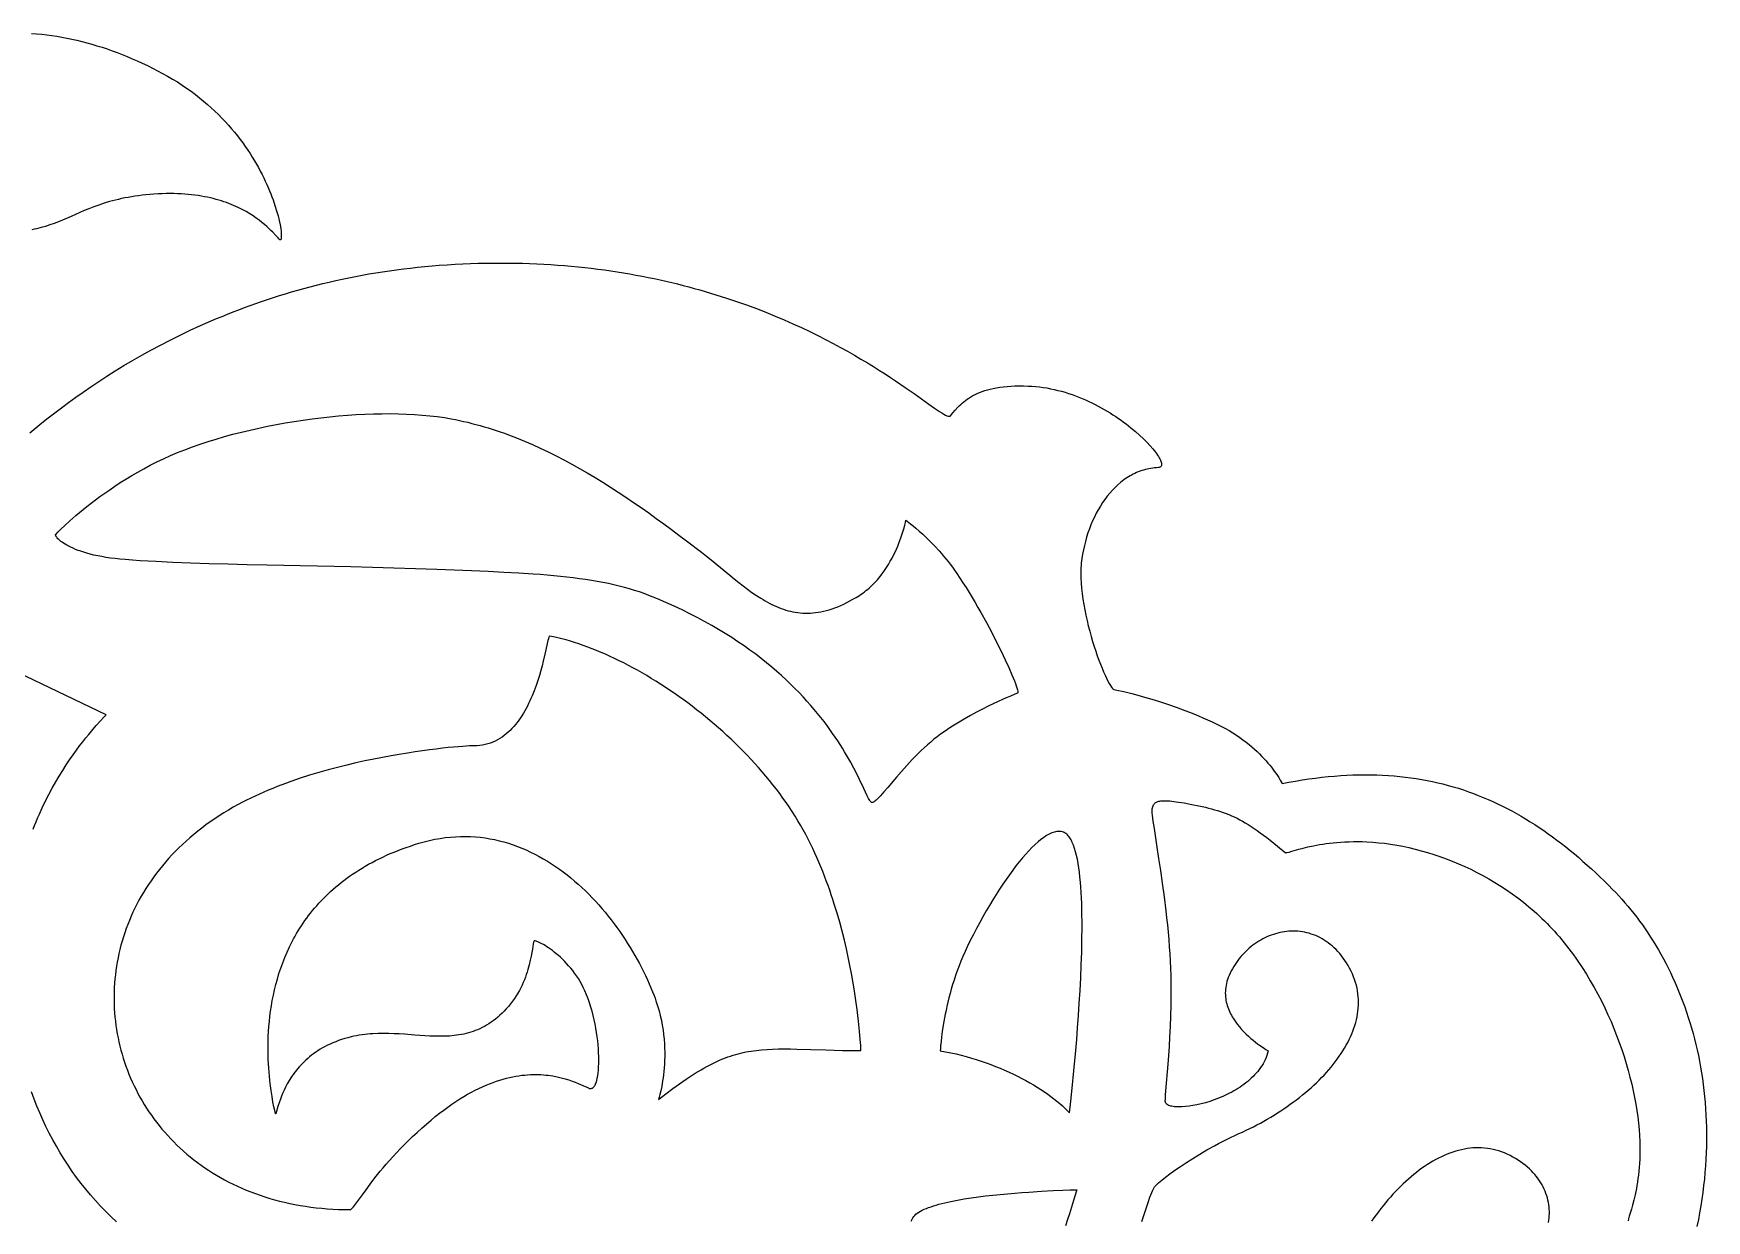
# Model space of a CAD drawing. Extents: x -332 to 348, y -263 to 352.
# Drawn here: x 20.9 to 92.2, y 108.9 to 159.5 of the extents above; entities that cross this region are included whole.
import ezdxf

# ---------------------------------------------------------------- set-up
doc = ezdxf.new("R2010")
doc.units = 0
doc.layers.add('LAYER_1', color=18, linetype='CONTINUOUS')
doc.layers.add('LAYER_2', color=174, linetype='CONTINUOUS')

msp = doc.modelspace()

# ---------------------------------------------------------------- linework, layer by layer
at = {"layer": 'LAYER_1'}
for points in [[(58.047, 138.721), (58.1, 138.682), (58.249, 138.568), (58.354, 138.483), (58.477, 138.381), (58.615, 138.261), (58.767, 138.124), (58.93, 137.97), (59.103, 137.8), (59.282, 137.614), (59.467, 137.412), (59.56, 137.305), (59.655, 137.195), (59.749, 137.08), (59.843, 136.962), (59.937, 136.841), (60.031, 136.715), (60.123, 136.586), (60.215, 136.454), (60.348, 136.255), (60.48, 136.053), (60.611, 135.846), (60.741, 135.636), (60.869, 135.425), (60.996, 135.211), (61.12, 134.997), (61.243, 134.782), (61.48, 134.355), (61.704, 133.935), (61.914, 133.528), (62.107, 133.139), (62.282, 132.773), (62.436, 132.437), (62.567, 132.136), (62.623, 132), (62.673, 131.875), (62.716, 131.761), (62.751, 131.659), (62.78, 131.57), (62.801, 131.495), (62.814, 131.433), (62.819, 131.387), (62.818, 131.369), (62.815, 131.356), (62.81, 131.346), (62.803, 131.341), (62.69, 131.298), (62.471, 131.21), (62.325, 131.149), (62.159, 131.077), (61.973, 130.993), (61.768, 130.898), (61.547, 130.791), (61.311, 130.672), (61.062, 130.541), (60.801, 130.398), (60.53, 130.242), (60.251, 130.074), (59.965, 129.894), (59.82, 129.8), (59.674, 129.702), (59.529, 129.599), (59.385, 129.492), (59.244, 129.38), (59.104, 129.264), (58.968, 129.144), (58.833, 129.022), (58.701, 128.897), (58.572, 128.771), (58.445, 128.643), (58.322, 128.515), (58.084, 128.259), (57.859, 128.007), (57.648, 127.765), (57.273, 127.324), (57.111, 127.136), (56.967, 126.974), (56.901, 126.905), (56.841, 126.844), (56.786, 126.792), (56.736, 126.75), (56.691, 126.718), (56.651, 126.697), (56.633, 126.69), (56.617, 126.687), (56.602, 126.686), (56.589, 126.689), (56.571, 126.698), (56.552, 126.715), (56.531, 126.74), (56.509, 126.772), (56.46, 126.858), (56.402, 126.972), (56.259, 127.276), (56.07, 127.673), (55.955, 127.904), (55.827, 128.153), (55.682, 128.419), (55.521, 128.702), (55.434, 128.849), (55.342, 128.999), (55.245, 129.153), (55.144, 129.31), (55.037, 129.469), (54.926, 129.632), (54.809, 129.797), (54.687, 129.964), (54.559, 130.134), (54.425, 130.306), (54.286, 130.479), (54.14, 130.655), (53.989, 130.832), (53.831, 131.01), (53.667, 131.189), (53.497, 131.369), (53.32, 131.55), (53.136, 131.732), (52.945, 131.914), (52.747, 132.096), (52.542, 132.278), (52.33, 132.46), (52.11, 132.642), (51.883, 132.824), (51.648, 133.004), (51.405, 133.184), (51.154, 133.363), (50.894, 133.541), (50.627, 133.717), (50.351, 133.892), (50.067, 134.065), (49.774, 134.236), (49.472, 134.405), (49.161, 134.572), (48.842, 134.736), (48.512, 134.897), (48.174, 135.056), (47.826, 135.212), (47.469, 135.365), (47.101, 135.514), (46.9, 135.59), (46.695, 135.663), (46.486, 135.731), (46.273, 135.796), (46.055, 135.857), (45.832, 135.914), (45.605, 135.968), (45.373, 136.019), (45.135, 136.067), (44.893, 136.111), (44.646, 136.153), (44.394, 136.192), (44.136, 136.228), (43.872, 136.262), (43.603, 136.294), (43.329, 136.323), (43.048, 136.351), (42.762, 136.376), (42.469, 136.4), (42.17, 136.423), (41.554, 136.463), (40.911, 136.499), (40.242, 136.532), (39.544, 136.562), (38.061, 136.621), (37.149, 136.653), (36.233, 136.681), (35.317, 136.706), (34.403, 136.728), (30.838, 136.802), (29.985, 136.821), (29.152, 136.842), (28.345, 136.865), (27.564, 136.891), (26.814, 136.921), (26.098, 136.955), (25.419, 136.995), (25.094, 137.017), (24.779, 137.041), (24.56, 137.061), (24.351, 137.083), (24.152, 137.109), (23.962, 137.138), (23.782, 137.169), (23.611, 137.202), (23.45, 137.237), (23.297, 137.274), (23.154, 137.313), (23.019, 137.353), (22.892, 137.395), (22.773, 137.437), (22.663, 137.48), (22.56, 137.523), (22.465, 137.566), (22.377, 137.61), (22.297, 137.653), (22.224, 137.696), (22.157, 137.738), (22.097, 137.78), (22.043, 137.82), (21.996, 137.858), (21.955, 137.895), (21.919, 137.931), (21.89, 137.964), (21.865, 137.995), (21.847, 138.023), (21.833, 138.048), (21.824, 138.071), (21.819, 138.09), (21.819, 138.106), (21.824, 138.118), (21.924, 138.221), (22.046, 138.342), (22.216, 138.503), (22.43, 138.698), (22.687, 138.924), (22.832, 139.046), (22.987, 139.174), (23.152, 139.307), (23.327, 139.444), (23.511, 139.585), (23.705, 139.729), (23.909, 139.876), (24.122, 140.024), (24.343, 140.174), (24.574, 140.324), (24.813, 140.474), (25.06, 140.624), (25.316, 140.773), (25.58, 140.919), (25.851, 141.063), (26.131, 141.205), (26.417, 141.342), (26.711, 141.475), (27.013, 141.603), (27.321, 141.725), (27.646, 141.847), (27.979, 141.963), (28.319, 142.076), (28.665, 142.183), (29.018, 142.286), (29.376, 142.385), (29.738, 142.478), (30.105, 142.567), (30.476, 142.651), (30.849, 142.73), (31.226, 142.803), (31.604, 142.872), (31.983, 142.935), (32.363, 142.993), (32.743, 143.046), (33.123, 143.093), (33.502, 143.135), (33.879, 143.171), (34.255, 143.201), (34.627, 143.226), (34.996, 143.244), (35.362, 143.257), (35.723, 143.264), (36.079, 143.265), (36.429, 143.26), (36.773, 143.248), (37.111, 143.23), (37.441, 143.206), (37.764, 143.176), (38.077, 143.138), (38.382, 143.095), (38.531, 143.07), (38.678, 143.044), (38.854, 143.01), (39.029, 142.974), (39.205, 142.936), (39.38, 142.895), (39.554, 142.851), (39.729, 142.806), (39.903, 142.758), (40.076, 142.708), (40.249, 142.656), (40.422, 142.601), (40.595, 142.545), (40.767, 142.487), (40.939, 142.426), (41.11, 142.363), (41.452, 142.232), (41.792, 142.093), (42.132, 141.947), (42.47, 141.794), (42.806, 141.633), (43.142, 141.466), (43.477, 141.293), (43.81, 141.113), (44.142, 140.927), (44.474, 140.736), (44.804, 140.539), (45.133, 140.337), (45.462, 140.13), (45.789, 139.918), (46.116, 139.702), (46.441, 139.482), (46.766, 139.258), (47.091, 139.03), (47.414, 138.799), (47.737, 138.564), (48.059, 138.327), (48.38, 138.087), (48.701, 137.844), (49.341, 137.353), (49.549, 137.19), (49.754, 137.026), (50.153, 136.699), (50.541, 136.378), (50.733, 136.222), (50.923, 136.07), (51.112, 135.922), (51.3, 135.78), (51.488, 135.644), (51.677, 135.514), (51.865, 135.392), (51.96, 135.335), (52.055, 135.279), (52.15, 135.226), (52.246, 135.175), (52.342, 135.126), (52.439, 135.08), (52.536, 135.037), (52.634, 134.996), (52.732, 134.958), (52.831, 134.923), (52.93, 134.892), (53.031, 134.863), (53.132, 134.837), (53.234, 134.815), (53.337, 134.796), (53.441, 134.781), (53.546, 134.769), (53.652, 134.761), (53.759, 134.757), (53.867, 134.757), (53.977, 134.76), (54.087, 134.768), (54.199, 134.78), (54.312, 134.796), (54.427, 134.816), (54.543, 134.841), (54.661, 134.87), (54.78, 134.904), (54.901, 134.942), (55.023, 134.986), (55.147, 135.034), (55.273, 135.087), (55.401, 135.146), (55.53, 135.209), (55.661, 135.278), (55.794, 135.352), (55.93, 135.432), (56.067, 135.517), (56.14, 135.565), (56.211, 135.614), (56.28, 135.665), (56.348, 135.718), (56.414, 135.772), (56.479, 135.827), (56.603, 135.942), (56.721, 136.061), (56.833, 136.184), (56.939, 136.311), (57.039, 136.44), (57.134, 136.571), (57.222, 136.704), (57.306, 136.837), (57.384, 136.971), (57.457, 137.104), (57.525, 137.236), (57.588, 137.366), (57.646, 137.494), (57.7, 137.619), (57.749, 137.741), (57.794, 137.858), (57.835, 137.971), (57.904, 138.179), (57.959, 138.361), (57.999, 138.511), (58.026, 138.624)], [(56.132, 116.105), (56.121, 116.323), (56.103, 116.583), (56.074, 116.932), (56.031, 117.363), (56.004, 117.606), (55.971, 117.867), (55.935, 118.144), (55.892, 118.436), (55.845, 118.742), (55.792, 119.061), (55.732, 119.393), (55.666, 119.735), (55.594, 120.088), (55.514, 120.449), (55.427, 120.819), (55.332, 121.196), (55.229, 121.578), (55.118, 121.965), (54.997, 122.357), (54.934, 122.554), (54.868, 122.751), (54.8, 122.949), (54.73, 123.147), (54.657, 123.345), (54.582, 123.544), (54.504, 123.742), (54.424, 123.94), (54.341, 124.138), (54.255, 124.335), (54.167, 124.532), (54.076, 124.728), (53.982, 124.923), (53.886, 125.118), (53.783, 125.317), (53.675, 125.516), (53.563, 125.714), (53.448, 125.91), (53.328, 126.106), (53.204, 126.3), (53.076, 126.494), (52.944, 126.686), (52.809, 126.877), (52.671, 127.066), (52.529, 127.255), (52.383, 127.441), (52.235, 127.627), (52.083, 127.81), (51.929, 127.992), (51.771, 128.173), (51.611, 128.351), (51.448, 128.528), (51.282, 128.703), (51.114, 128.876), (50.944, 129.048), (50.771, 129.217), (50.596, 129.384), (50.419, 129.549), (50.241, 129.712), (50.06, 129.873), (49.878, 130.031), (49.694, 130.187), (49.508, 130.341), (49.321, 130.492), (49.133, 130.641), (48.943, 130.787), (48.753, 130.93), (48.561, 131.071), (48.369, 131.21), (48.175, 131.345), (47.981, 131.477), (47.787, 131.607), (47.592, 131.734), (47.396, 131.858), (47.201, 131.978), (47.005, 132.096), (46.809, 132.21), (46.613, 132.321), (46.417, 132.429), (46.222, 132.534), (46.027, 132.635), (45.832, 132.732), (45.638, 132.827), (45.445, 132.917), (45.252, 133.004), (45.06, 133.088), (44.869, 133.167), (44.68, 133.243), (44.491, 133.315), (44.304, 133.383), (44.118, 133.447), (43.934, 133.507), (43.751, 133.563), (43.57, 133.615), (43.391, 133.663), (43.214, 133.707), (43.039, 133.746), (42.866, 133.781), (42.859, 133.779), (42.852, 133.77), (42.836, 133.733), (42.818, 133.671), (42.798, 133.587), (42.681, 133.061), (42.598, 132.708), (42.548, 132.515), (42.493, 132.313), (42.432, 132.104), (42.365, 131.889), (42.291, 131.672), (42.21, 131.452), (42.121, 131.233), (42.074, 131.123), (42.025, 131.015), (41.974, 130.907), (41.921, 130.8), (41.865, 130.695), (41.808, 130.591), (41.748, 130.488), (41.686, 130.388), (41.621, 130.29), (41.555, 130.194), (41.485, 130.101), (41.414, 130.01), (41.34, 129.923), (41.263, 129.838), (41.184, 129.757), (41.102, 129.68), (41.017, 129.607), (40.93, 129.538), (40.84, 129.473), (40.747, 129.412), (40.651, 129.357), (40.552, 129.306), (40.451, 129.26), (40.346, 129.22), (40.238, 129.185), (40.128, 129.157), (40.014, 129.134), (39.896, 129.117), (39.776, 129.107), (39.652, 129.104), (39.57, 129.102), (39.46, 129.098), (39.164, 129.079), (38.773, 129.046), (38.545, 129.024), (38.298, 128.997), (38.032, 128.966), (37.748, 128.931), (37.448, 128.89), (37.133, 128.845), (36.805, 128.795), (36.464, 128.739), (36.112, 128.678), (35.749, 128.611), (35.378, 128.538), (35, 128.459), (34.615, 128.373), (34.225, 128.281), (33.831, 128.183), (33.435, 128.077), (33.037, 127.965), (32.639, 127.845), (32.242, 127.718), (32.045, 127.651), (31.848, 127.583), (31.652, 127.512), (31.457, 127.44), (31.263, 127.365), (31.071, 127.289), (30.88, 127.21), (30.691, 127.13), (30.504, 127.047), (30.318, 126.962), (30.135, 126.875), (29.954, 126.786), (29.775, 126.694), (29.599, 126.601), (29.39, 126.484), (29.185, 126.365), (28.984, 126.244), (28.788, 126.12), (28.596, 125.993), (28.409, 125.864), (28.226, 125.732), (28.047, 125.598), (27.873, 125.462), (27.703, 125.324), (27.538, 125.183), (27.376, 125.041), (27.219, 124.896), (27.067, 124.75), (26.918, 124.601), (26.774, 124.45), (26.634, 124.298), (26.498, 124.144), (26.367, 123.988), (26.24, 123.831), (26.117, 123.672), (25.998, 123.511), (25.883, 123.349), (25.773, 123.186), (25.666, 123.021), (25.564, 122.854), (25.466, 122.687), (25.371, 122.518), (25.281, 122.349), (25.196, 122.178), (25.114, 122.006), (25.036, 121.833), (24.962, 121.659), (24.892, 121.484), (24.826, 121.309), (24.765, 121.133), (24.707, 120.956), (24.653, 120.778), (24.603, 120.6), (24.557, 120.422), (24.515, 120.242), (24.477, 120.063), (24.443, 119.883), (24.413, 119.703), (24.386, 119.523), (24.364, 119.342), (24.345, 119.161), (24.33, 118.981), (24.319, 118.8), (24.312, 118.619), (24.308, 118.438), (24.308, 118.258), (24.312, 118.078), (24.32, 117.898), (24.332, 117.718), (24.347, 117.539), (24.366, 117.36), (24.389, 117.182), (24.415, 117.004), (24.445, 116.827), (24.479, 116.65), (24.516, 116.475), (24.557, 116.3), (24.602, 116.126), (24.65, 115.952), (24.702, 115.78), (24.757, 115.609), (24.816, 115.439), (24.878, 115.27), (24.944, 115.102), (25.014, 114.935), (25.087, 114.77), (25.164, 114.606), (25.244, 114.443), (25.327, 114.282), (25.414, 114.123), (25.505, 113.965), (25.598, 113.808), (25.696, 113.654), (25.796, 113.501), (25.9, 113.35), (26.008, 113.2), (26.119, 113.053), (26.233, 112.908), (26.35, 112.764), (26.471, 112.623), (26.595, 112.484), (26.723, 112.347), (26.854, 112.212), (26.988, 112.08), (27.125, 111.95), (27.265, 111.823), (27.409, 111.698), (27.556, 111.575), (27.706, 111.455), (27.859, 111.338), (28.016, 111.223), (28.176, 111.112), (28.339, 111.003), (28.504, 110.897), (28.674, 110.794), (28.846, 110.694), (29.021, 110.597), (29.2, 110.503), (29.381, 110.412), (29.566, 110.324), (29.753, 110.24), (29.944, 110.159), (30.137, 110.082), (30.334, 110.008), (30.534, 109.937), (30.736, 109.87), (30.942, 109.807), (31.15, 109.747), (31.362, 109.691), (31.576, 109.639), (31.793, 109.59), (32.014, 109.546), (32.237, 109.505), (32.463, 109.469), (32.691, 109.437), (32.923, 109.408), (33.158, 109.384), (33.395, 109.365), (33.635, 109.349), (33.878, 109.338), (34.124, 109.331), (34.372, 109.329), (34.381, 109.33), (34.392, 109.334), (34.415, 109.348), (34.443, 109.372), (34.474, 109.405), (34.51, 109.447), (34.55, 109.497), (34.643, 109.623), (34.889, 109.965), (35.044, 110.178), (35.223, 110.417), (35.425, 110.678), (35.653, 110.961), (35.777, 111.109), (35.908, 111.262), (36.046, 111.419), (36.191, 111.581), (36.343, 111.746), (36.503, 111.915), (36.671, 112.086), (36.846, 112.261), (37.03, 112.439), (37.221, 112.619), (37.421, 112.801), (37.629, 112.985), (37.814, 113.143), (37.996, 113.293), (38.175, 113.436), (38.353, 113.571), (38.529, 113.7), (38.702, 113.822), (38.873, 113.937), (39.041, 114.045), (39.208, 114.147), (39.372, 114.243), (39.534, 114.332), (39.694, 114.416), (39.851, 114.494), (40.006, 114.566), (40.159, 114.633), (40.309, 114.695), (40.457, 114.751), (40.603, 114.803), (40.746, 114.849), (40.887, 114.891), (41.026, 114.929), (41.162, 114.962), (41.296, 114.991), (41.427, 115.016), (41.556, 115.036), (41.682, 115.054), (41.806, 115.067), (41.928, 115.078), (42.047, 115.085), (42.163, 115.088), (42.277, 115.089), (42.389, 115.088), (42.498, 115.083), (42.605, 115.076), (42.709, 115.067), (42.81, 115.055), (42.909, 115.042), (43.005, 115.027), (43.19, 114.991), (43.365, 114.95), (43.529, 114.905), (43.682, 114.857), (43.825, 114.807), (43.957, 114.757), (44.078, 114.707), (44.287, 114.615), (44.452, 114.542), (44.518, 114.515), (44.572, 114.496), (44.597, 114.491), (44.621, 114.49), (44.644, 114.492), (44.667, 114.499), (44.688, 114.509), (44.709, 114.522), (44.729, 114.539), (44.749, 114.559), (44.767, 114.583), (44.785, 114.609), (44.802, 114.639), (44.819, 114.672), (44.849, 114.747), (44.875, 114.834), (44.899, 114.931), (44.919, 115.038), (44.935, 115.154), (44.948, 115.28), (44.957, 115.413), (44.963, 115.554), (44.965, 115.702), (44.963, 115.857), (44.957, 116.017), (44.947, 116.181), (44.934, 116.351), (44.916, 116.524), (44.894, 116.7), (44.868, 116.878), (44.838, 117.059), (44.804, 117.24), (44.765, 117.422), (44.722, 117.604), (44.674, 117.786), (44.622, 117.966), (44.565, 118.144), (44.504, 118.319), (44.438, 118.491), (44.367, 118.659), (44.304, 118.795), (44.237, 118.926), (44.166, 119.053), (44.091, 119.176), (44.013, 119.295), (43.933, 119.409), (43.85, 119.519), (43.766, 119.624), (43.679, 119.725), (43.592, 119.822), (43.504, 119.914), (43.416, 120.002), (43.328, 120.085), (43.24, 120.164), (43.153, 120.238), (43.068, 120.307), (42.984, 120.372), (42.902, 120.433), (42.823, 120.488), (42.747, 120.539), (42.674, 120.585), (42.604, 120.627), (42.539, 120.663), (42.478, 120.695), (42.422, 120.722), (42.372, 120.744), (42.327, 120.761), (42.288, 120.774), (42.255, 120.781), (42.23, 120.783), (42.212, 120.781), (42.205, 120.777), (42.201, 120.773), (42.192, 120.755), (42.184, 120.73), (42.168, 120.658), (42.132, 120.439), (42.108, 120.297), (42.079, 120.135), (42.043, 119.957), (41.998, 119.764), (41.971, 119.663), (41.942, 119.56), (41.909, 119.454), (41.874, 119.346), (41.834, 119.236), (41.791, 119.124), (41.745, 119.011), (41.694, 118.898), (41.638, 118.783), (41.579, 118.669), (41.514, 118.554), (41.445, 118.44), (41.37, 118.326), (41.29, 118.213), (41.204, 118.101), (41.113, 117.99), (41.023, 117.888), (40.931, 117.79), (40.84, 117.699), (40.748, 117.612), (40.655, 117.53), (40.562, 117.453), (40.468, 117.381), (40.374, 117.314), (40.279, 117.251), (40.184, 117.192), (40.089, 117.137), (39.992, 117.087), (39.896, 117.04), (39.799, 116.998), (39.701, 116.958), (39.603, 116.923), (39.505, 116.891), (39.406, 116.861), (39.306, 116.836), (39.206, 116.813), (39.106, 116.793), (39.005, 116.775), (38.904, 116.76), (38.802, 116.748), (38.7, 116.738), (38.598, 116.73), (38.391, 116.72), (38.183, 116.717), (37.974, 116.72), (37.762, 116.728), (37.549, 116.739), (37.118, 116.769), (36.681, 116.802), (36.46, 116.816), (36.238, 116.827), (36.014, 116.835), (35.789, 116.838), (35.563, 116.834), (35.335, 116.824), (35.22, 116.816), (35.106, 116.806), (34.99, 116.793), (34.875, 116.778), (34.759, 116.761), (34.643, 116.74), (34.527, 116.717), (34.41, 116.691), (34.27, 116.656), (34.135, 116.618), (34.004, 116.577), (33.876, 116.533), (33.753, 116.487), (33.633, 116.438), (33.518, 116.387), (33.406, 116.334), (33.298, 116.279), (33.194, 116.222), (33.093, 116.162), (32.995, 116.101), (32.902, 116.039), (32.811, 115.975), (32.724, 115.909), (32.64, 115.842), (32.56, 115.774), (32.482, 115.705), (32.408, 115.635), (32.336, 115.564), (32.268, 115.493), (32.202, 115.421), (32.139, 115.348), (32.079, 115.275), (32.022, 115.202), (31.967, 115.129), (31.865, 114.983), (31.773, 114.837), (31.69, 114.694), (31.616, 114.553), (31.55, 114.416), (31.491, 114.284), (31.44, 114.158), (31.395, 114.039), (31.356, 113.926), (31.294, 113.729), (31.221, 113.467), (31.21, 113.434), (31.201, 113.417), (31.197, 113.414), (31.194, 113.416), (31.187, 113.431), (31.156, 113.555), (31.12, 113.716), (31.081, 113.914), (31.04, 114.145), (30.999, 114.407), (30.961, 114.698), (30.943, 114.854), (30.927, 115.016), (30.912, 115.184), (30.899, 115.358), (30.889, 115.537), (30.88, 115.722), (30.874, 115.912), (30.871, 116.106), (30.872, 116.305), (30.875, 116.508), (30.882, 116.715), (30.893, 116.925), (30.908, 117.139), (30.927, 117.355), (30.951, 117.574), (30.979, 117.796), (31.013, 118.019), (31.052, 118.245), (31.096, 118.472), (31.147, 118.7), (31.203, 118.929), (31.266, 119.159), (31.335, 119.389), (31.411, 119.62), (31.494, 119.85), (31.584, 120.079), (31.682, 120.308), (31.788, 120.536), (31.901, 120.763), (31.961, 120.875), (32.023, 120.988), (32.087, 121.099), (32.154, 121.211), (32.222, 121.321), (32.293, 121.431), (32.366, 121.541), (32.441, 121.65), (32.519, 121.758), (32.599, 121.865), (32.681, 121.972), (32.766, 122.078), (32.853, 122.183), (32.943, 122.287), (33.035, 122.39), (33.129, 122.493), (33.227, 122.594), (33.326, 122.694), (33.429, 122.794), (33.534, 122.892), (33.642, 122.989), (33.752, 123.085), (33.866, 123.18), (33.982, 123.273), (34.101, 123.366), (34.222, 123.457), (34.347, 123.546), (34.474, 123.634), (34.605, 123.721), (34.738, 123.807), (34.875, 123.891), (35.014, 123.973), (35.156, 124.054), (35.302, 124.133), (35.451, 124.211), (35.603, 124.287), (35.758, 124.361), (35.916, 124.434), (36.077, 124.505), (36.242, 124.574), (36.41, 124.641), (36.582, 124.706), (36.756, 124.77), (36.935, 124.831), (37.116, 124.891), (37.301, 124.948), (37.528, 125.013), (37.753, 125.069), (37.977, 125.117), (38.199, 125.157), (38.419, 125.189), (38.638, 125.213), (38.855, 125.229), (39.07, 125.238), (39.283, 125.24), (39.494, 125.234), (39.703, 125.221), (39.911, 125.202), (40.117, 125.176), (40.32, 125.143), (40.522, 125.103), (40.721, 125.058), (40.919, 125.006), (41.114, 124.948), (41.308, 124.885), (41.499, 124.816), (41.688, 124.741), (41.875, 124.661), (42.059, 124.575), (42.242, 124.485), (42.422, 124.389), (42.599, 124.289), (42.774, 124.185), (42.947, 124.075), (43.118, 123.962), (43.286, 123.844), (43.451, 123.723), (43.614, 123.597), (43.775, 123.468), (43.933, 123.335), (44.088, 123.199), (44.241, 123.059), (44.391, 122.917), (44.538, 122.771), (44.682, 122.623), (44.824, 122.472), (44.963, 122.318), (45.099, 122.163), (45.233, 122.005), (45.363, 121.845), (45.491, 121.683), (45.615, 121.519), (45.737, 121.354), (45.856, 121.187), (45.971, 121.019), (46.084, 120.85), (46.193, 120.68), (46.3, 120.51), (46.403, 120.338), (46.503, 120.166), (46.6, 119.994), (46.693, 119.821), (46.784, 119.648), (46.871, 119.476), (46.954, 119.303), (47.035, 119.131), (47.112, 118.96), (47.185, 118.789), (47.255, 118.619), (47.322, 118.451), (47.362, 118.343), (47.4, 118.235), (47.47, 118.021), (47.531, 117.809), (47.584, 117.599), (47.63, 117.392), (47.668, 117.187), (47.7, 116.985), (47.725, 116.787), (47.744, 116.593), (47.758, 116.403), (47.767, 116.218), (47.771, 116.037), (47.77, 115.862), (47.766, 115.693), (47.759, 115.529), (47.748, 115.372), (47.735, 115.222), (47.72, 115.079), (47.703, 114.943), (47.684, 114.815), (47.645, 114.584), (47.605, 114.389), (47.569, 114.232), (47.538, 114.116), (47.51, 114.02), (47.823, 114.264), (48.122, 114.49), (48.407, 114.697), (48.681, 114.887), (48.944, 115.061), (49.072, 115.142), (49.197, 115.219), (49.32, 115.293), (49.442, 115.362), (49.561, 115.428), (49.679, 115.491), (49.795, 115.55), (49.91, 115.606), (50.024, 115.658), (50.136, 115.708), (50.248, 115.754), (50.358, 115.798), (50.468, 115.838), (50.578, 115.876), (50.687, 115.911), (50.795, 115.943), (50.904, 115.973), (51.012, 116), (51.121, 116.025), (51.23, 116.048), (51.34, 116.069), (51.45, 116.087), (51.56, 116.104), (51.672, 116.118), (51.898, 116.142), (52.13, 116.16), (52.368, 116.171), (52.613, 116.177), (52.867, 116.179), (53.131, 116.177), (53.406, 116.172), (53.992, 116.155), (54.636, 116.135), (55.346, 116.116), (55.729, 116.11)], [(65.018, 113.459), (65.074, 113.948), (65.133, 114.511), (65.206, 115.242), (65.285, 116.111), (65.325, 116.586), (65.364, 117.083), (65.402, 117.599), (65.437, 118.128), (65.47, 118.667), (65.498, 119.212), (65.521, 119.758), (65.539, 120.303), (65.55, 120.841), (65.555, 121.369), (65.554, 121.627), (65.551, 121.882), (65.546, 122.132), (65.539, 122.377), (65.529, 122.616), (65.517, 122.849), (65.502, 123.075), (65.484, 123.295), (65.464, 123.506), (65.441, 123.71), (65.415, 123.905), (65.385, 124.09), (65.353, 124.266), (65.317, 124.432), (65.278, 124.587), (65.236, 124.731), (65.189, 124.864), (65.165, 124.925), (65.139, 124.984), (65.113, 125.039), (65.086, 125.091), (65.058, 125.14), (65.028, 125.185), (64.998, 125.227), (64.967, 125.266), (64.934, 125.301), (64.901, 125.332), (64.867, 125.359), (64.831, 125.383), (64.795, 125.403), (64.757, 125.419), (64.714, 125.433), (64.669, 125.443), (64.623, 125.449), (64.576, 125.452), (64.527, 125.45), (64.477, 125.445), (64.427, 125.436), (64.375, 125.423), (64.322, 125.407), (64.268, 125.387), (64.213, 125.363), (64.157, 125.336), (64.1, 125.306), (64.042, 125.273), (63.983, 125.236), (63.923, 125.196), (63.863, 125.153), (63.802, 125.106), (63.677, 125.005), (63.549, 124.891), (63.419, 124.766), (63.287, 124.63), (63.152, 124.484), (63.016, 124.327), (62.878, 124.161), (62.739, 123.985), (62.599, 123.801), (62.458, 123.608), (62.317, 123.408), (62.175, 123.2), (62.033, 122.984), (61.891, 122.762), (61.75, 122.534), (61.609, 122.3), (61.469, 122.061), (61.331, 121.817), (61.194, 121.568), (61.058, 121.315), (60.925, 121.059), (60.793, 120.799), (60.665, 120.537), (60.568, 120.331), (60.477, 120.126), (60.392, 119.922), (60.311, 119.718), (60.236, 119.515), (60.165, 119.315), (60.099, 119.116), (60.038, 118.92), (59.981, 118.728), (59.929, 118.538), (59.88, 118.353), (59.835, 118.171), (59.794, 117.995), (59.757, 117.824), (59.723, 117.658), (59.692, 117.498), (59.64, 117.198), (59.599, 116.927), (59.567, 116.689), (59.545, 116.486), (59.529, 116.322), (59.52, 116.201), (59.514, 116.1), (59.74, 116.059), (59.964, 116.013), (60.186, 115.964), (60.405, 115.91), (60.623, 115.852), (60.837, 115.791), (61.049, 115.726), (61.258, 115.658), (61.465, 115.587), (61.667, 115.513), (61.867, 115.436), (62.063, 115.356), (62.256, 115.274), (62.444, 115.19), (62.629, 115.103), (62.81, 115.014), (62.986, 114.924), (63.158, 114.832), (63.326, 114.738), (63.489, 114.643), (63.646, 114.547), (63.799, 114.45), (63.947, 114.352), (64.089, 114.253), (64.226, 114.154), (64.357, 114.054), (64.483, 113.955), (64.602, 113.855), (64.716, 113.755), (64.823, 113.656), (64.924, 113.557)]]:
    msp.add_lwpolyline(points, close=True, dxfattribs=at)
for points in [[(20.862, 125.543), (20.923, 125.702), (20.986, 125.858), (21.05, 126.013), (21.116, 126.165), (21.251, 126.463), (21.39, 126.752), (21.533, 127.032), (21.678, 127.303), (21.825, 127.563), (21.973, 127.814), (22.122, 128.055), (22.27, 128.286), (22.417, 128.506), (22.561, 128.715), (22.703, 128.913), (22.841, 129.1), (22.975, 129.276), (23.104, 129.439), (23.227, 129.592), (23.344, 129.732), (23.553, 129.974), (23.727, 130.166), (23.859, 130.306), (23.972, 130.419), (18.469, 133.054)], [(68.097, 108.819), (68.279, 109.377), (68.365, 109.627), (68.448, 109.855), (68.528, 110.06), (68.567, 110.153), (68.606, 110.239), (68.621, 110.265), (68.644, 110.295), (68.675, 110.332), (68.715, 110.373), (68.818, 110.469), (68.95, 110.583), (69.111, 110.712), (69.298, 110.854), (69.51, 111.007), (69.744, 111.169), (70, 111.339), (70.275, 111.514), (70.568, 111.693), (70.877, 111.872), (71.201, 112.052), (71.367, 112.14), (71.537, 112.228), (71.709, 112.315), (71.884, 112.4), (72.061, 112.484), (72.24, 112.566), (72.394, 112.636), (72.548, 112.709), (72.701, 112.784), (72.853, 112.86), (73.003, 112.939), (73.153, 113.019), (73.301, 113.101), (73.448, 113.185), (73.593, 113.271), (73.736, 113.358), (73.878, 113.448), (74.019, 113.538), (74.157, 113.631), (74.294, 113.724), (74.428, 113.82), (74.561, 113.917), (74.692, 114.015), (74.82, 114.115), (74.946, 114.216), (75.07, 114.318), (75.191, 114.421), (75.31, 114.526), (75.427, 114.632), (75.54, 114.739), (75.651, 114.847), (75.76, 114.957), (75.865, 115.067), (75.967, 115.178), (76.066, 115.291), (76.163, 115.404), (76.255, 115.518), (76.345, 115.632), (76.431, 115.748), (76.514, 115.864), (76.594, 115.981), (76.67, 116.099), (76.742, 116.217), (76.81, 116.336), (76.875, 116.455), (76.935, 116.575), (76.992, 116.696), (77.044, 116.816), (77.093, 116.938), (77.137, 117.059), (77.177, 117.181), (77.213, 117.303), (77.244, 117.425), (77.27, 117.547), (77.292, 117.67), (77.31, 117.793), (77.322, 117.915), (77.33, 118.038), (77.333, 118.161), (77.331, 118.283), (77.323, 118.406), (77.311, 118.528), (77.293, 118.65), (77.27, 118.772), (77.242, 118.894), (77.208, 119.015), (77.168, 119.136), (77.123, 119.257), (77.073, 119.377), (77.016, 119.496), (76.953, 119.617), (76.889, 119.733), (76.821, 119.845), (76.752, 119.951), (76.68, 120.053), (76.607, 120.151), (76.532, 120.243), (76.454, 120.331), (76.376, 120.415), (76.295, 120.494), (76.213, 120.568), (76.129, 120.638), (76.044, 120.704), (75.958, 120.766), (75.87, 120.823), (75.781, 120.876), (75.691, 120.925), (75.6, 120.969), (75.509, 121.01), (75.416, 121.047), (75.323, 121.079), (75.229, 121.108), (75.134, 121.132), (75.039, 121.153), (74.944, 121.17), (74.848, 121.183), (74.753, 121.193), (74.656, 121.198), (74.56, 121.2), (74.464, 121.199), (74.368, 121.194), (74.273, 121.185), (74.177, 121.173), (74.082, 121.158), (73.987, 121.139), (73.893, 121.116), (73.8, 121.091), (73.707, 121.062), (73.615, 121.03), (73.524, 120.995), (73.434, 120.956), (73.345, 120.915), (73.257, 120.87), (73.17, 120.823), (73.084, 120.772), (73, 120.719), (72.918, 120.663), (72.837, 120.604), (72.757, 120.542), (72.679, 120.477), (72.603, 120.41), (72.529, 120.34), (72.457, 120.268), (72.387, 120.193), (72.32, 120.115), (72.254, 120.035), (72.191, 119.953), (72.13, 119.868), (72.071, 119.781), (72.015, 119.691), (71.962, 119.6), (71.912, 119.506), (71.864, 119.41), (71.819, 119.311), (71.784, 119.225), (71.753, 119.14), (71.727, 119.055), (71.705, 118.971), (71.688, 118.888), (71.674, 118.805), (71.665, 118.724), (71.66, 118.643), (71.658, 118.563), (71.66, 118.484), (71.665, 118.406), (71.674, 118.329), (71.686, 118.253), (71.701, 118.178), (71.719, 118.104), (71.74, 118.031), (71.764, 117.958), (71.79, 117.887), (71.819, 117.817), (71.85, 117.748), (71.883, 117.68), (71.918, 117.614), (71.955, 117.548), (71.994, 117.484), (72.076, 117.359), (72.164, 117.238), (72.257, 117.123), (72.353, 117.013), (72.451, 116.908), (72.551, 116.809), (72.65, 116.716), (72.749, 116.628), (72.846, 116.547), (72.941, 116.471), (73.031, 116.402), (73.116, 116.34), (73.267, 116.235), (73.385, 116.157), (73.489, 116.091), (73.462, 115.995), (73.431, 115.901), (73.395, 115.809), (73.356, 115.719), (73.312, 115.631), (73.265, 115.545), (73.214, 115.461), (73.159, 115.38), (73.101, 115.3), (73.04, 115.222), (72.976, 115.146), (72.908, 115.072), (72.838, 115), (72.766, 114.93), (72.691, 114.862), (72.613, 114.796), (72.534, 114.732), (72.452, 114.669), (72.369, 114.609), (72.284, 114.551), (72.197, 114.495), (72.109, 114.441), (72.019, 114.389), (71.929, 114.338), (71.837, 114.29), (71.745, 114.243), (71.558, 114.156), (71.37, 114.077), (71.181, 114.006), (70.994, 113.942), (70.809, 113.886), (70.627, 113.838), (70.449, 113.797), (70.277, 113.764), (70.112, 113.738), (69.955, 113.72), (69.808, 113.71), (69.671, 113.707), (69.546, 113.712), (69.488, 113.717), (69.434, 113.724), (69.383, 113.732), (69.335, 113.743), (69.292, 113.756), (69.253, 113.77), (69.217, 113.786), (69.186, 113.805), (69.16, 113.825), (69.138, 113.846), (69.12, 113.87), (69.108, 113.895), (69.104, 113.916), (69.101, 113.95), (69.103, 114.053), (69.112, 114.201), (69.126, 114.393), (69.221, 115.53), (69.249, 115.894), (69.276, 116.284), (69.3, 116.697), (69.322, 117.131), (69.339, 117.582), (69.351, 118.048), (69.357, 118.527), (69.357, 118.77), (69.355, 119.015), (69.349, 119.313), (69.339, 119.616), (69.324, 119.921), (69.306, 120.229), (69.284, 120.538), (69.26, 120.847), (69.232, 121.156), (69.202, 121.464), (69.169, 121.77), (69.135, 122.073), (69.062, 122.668), (68.985, 123.243), (68.907, 123.79), (68.831, 124.304), (68.758, 124.777), (68.635, 125.578), (68.589, 125.892), (68.557, 126.141), (68.547, 126.238), (68.542, 126.316), (68.541, 126.375), (68.546, 126.413), (68.567, 126.499), (68.58, 126.542), (68.597, 126.583), (68.621, 126.621), (68.636, 126.64), (68.654, 126.657), (68.674, 126.673), (68.697, 126.689), (68.723, 126.703), (68.752, 126.716), (68.785, 126.727), (68.822, 126.737), (68.864, 126.746), (68.91, 126.752), (68.96, 126.757), (69.015, 126.761), (69.076, 126.762), (69.142, 126.761), (69.292, 126.752), (69.467, 126.734), (69.669, 126.706), (69.9, 126.667), (70.225, 126.606), (70.527, 126.545), (70.809, 126.482), (70.944, 126.449), (71.074, 126.415), (71.202, 126.38), (71.327, 126.343), (71.449, 126.304), (71.57, 126.262), (71.688, 126.218), (71.806, 126.172), (71.923, 126.122), (72.04, 126.069), (72.156, 126.012), (72.274, 125.951), (72.392, 125.887), (72.511, 125.818), (72.633, 125.744), (72.757, 125.665), (72.883, 125.581), (73.012, 125.492), (73.145, 125.397), (73.282, 125.296), (73.423, 125.189), (73.569, 125.076), (73.877, 124.828), (74.208, 124.552), (74.22, 124.547), (74.238, 124.546), (74.264, 124.548), (74.295, 124.554), (74.379, 124.575), (74.488, 124.606), (74.784, 124.69), (74.969, 124.739), (75.179, 124.789), (75.413, 124.84), (75.671, 124.888), (75.808, 124.91), (75.952, 124.931), (76.101, 124.951), (76.256, 124.968), (76.416, 124.984), (76.582, 124.997), (76.754, 125.007), (76.931, 125.014), (77.114, 125.019), (77.302, 125.019), (77.495, 125.016), (77.694, 125.009), (77.942, 124.995), (78.193, 124.973), (78.447, 124.945), (78.703, 124.91), (78.961, 124.868), (79.221, 124.819), (79.483, 124.764), (79.745, 124.702), (80.009, 124.632), (80.273, 124.557), (80.538, 124.474), (80.803, 124.385), (81.067, 124.289), (81.331, 124.186), (81.595, 124.077), (81.857, 123.961), (82.118, 123.838), (82.377, 123.708), (82.635, 123.572), (82.89, 123.429), (83.142, 123.279), (83.392, 123.123), (83.639, 122.96), (83.883, 122.791), (84.123, 122.615), (84.359, 122.432), (84.591, 122.243), (84.819, 122.047), (84.931, 121.947), (85.041, 121.845), (85.151, 121.741), (85.259, 121.635), (85.366, 121.528), (85.472, 121.42), (85.576, 121.31), (85.678, 121.198), (85.786, 121.077), (85.892, 120.954), (85.997, 120.83), (86.1, 120.704), (86.201, 120.577), (86.301, 120.448), (86.399, 120.318), (86.496, 120.186), (86.591, 120.053), (86.684, 119.919), (86.866, 119.646), (87.042, 119.37), (87.211, 119.089), (87.374, 118.805), (87.531, 118.517), (87.681, 118.227), (87.824, 117.934), (87.961, 117.639), (88.092, 117.343), (88.216, 117.046), (88.333, 116.748), (88.444, 116.45), (88.549, 116.152), (88.647, 115.855), (88.738, 115.558), (88.823, 115.264), (88.901, 114.971), (88.973, 114.68), (89.038, 114.392), (89.096, 114.107), (89.148, 113.826), (89.193, 113.549), (89.232, 113.277), (89.264, 113.009), (89.289, 112.746), (89.308, 112.49), (89.319, 112.239), (89.324, 112.04), (89.325, 111.847), (89.322, 111.659), (89.316, 111.477), (89.306, 111.3), (89.294, 111.129), (89.279, 110.963), (89.261, 110.803), (89.241, 110.649), (89.22, 110.5), (89.197, 110.358), (89.172, 110.221), (89.12, 109.965), (89.066, 109.732), (89.012, 109.524), (88.961, 109.34), (88.872, 109.047), (88.839, 108.939), (88.817, 108.856)], [(24.413, 108.805), (24.18, 109.024), (23.953, 109.248), (23.731, 109.478), (23.516, 109.712), (23.306, 109.951), (23.103, 110.195), (22.906, 110.444), (22.715, 110.697), (22.53, 110.954), (22.351, 111.216), (22.179, 111.482), (22.012, 111.752), (21.852, 112.026), (21.698, 112.304), (21.55, 112.585), (21.408, 112.87), (21.272, 113.159), (21.143, 113.45), (21.02, 113.745), (20.903, 114.044), (20.792, 114.345)], [(85.434, 108.776), (85.448, 108.871), (85.457, 108.967), (85.463, 109.062), (85.466, 109.158), (85.465, 109.255), (85.46, 109.351), (85.452, 109.447), (85.44, 109.543), (85.424, 109.638), (85.404, 109.733), (85.381, 109.828), (85.353, 109.922), (85.322, 110.016), (85.286, 110.109), (85.246, 110.201), (85.203, 110.292), (85.155, 110.383), (85.103, 110.472), (85.047, 110.56), (84.986, 110.647), (84.921, 110.733), (84.852, 110.818), (84.778, 110.901), (84.7, 110.982), (84.618, 111.062), (84.531, 111.14), (84.439, 111.216), (84.342, 111.291), (84.241, 111.363), (84.135, 111.434), (84.025, 111.502), (83.909, 111.569), (83.789, 111.633), (83.67, 111.69), (83.551, 111.742), (83.43, 111.789), (83.31, 111.83), (83.189, 111.865), (83.068, 111.895), (82.946, 111.919), (82.824, 111.938), (82.702, 111.952), (82.579, 111.96), (82.457, 111.964), (82.334, 111.963), (82.211, 111.956), (82.088, 111.945), (81.966, 111.929), (81.843, 111.908), (81.72, 111.883), (81.598, 111.853), (81.475, 111.819), (81.353, 111.781), (81.231, 111.738), (81.109, 111.69), (80.988, 111.639), (80.867, 111.584), (80.747, 111.525), (80.626, 111.461), (80.507, 111.394), (80.388, 111.323), (80.269, 111.249), (80.151, 111.171), (80.034, 111.089), (79.918, 111.004), (79.802, 110.916), (79.687, 110.824), (79.573, 110.729), (79.46, 110.631), (79.347, 110.53), (79.236, 110.426), (79.125, 110.319), (79.016, 110.209), (78.908, 110.097), (78.8, 109.982), (78.694, 109.864), (78.589, 109.744), (78.486, 109.621), (78.383, 109.496), (78.282, 109.369), (78.183, 109.239), (78.084, 109.107), (77.988, 108.974), (77.892, 108.838)], [(58.271, 108.835), (58.312, 108.918), (58.349, 108.984), (58.382, 109.033), (58.424, 109.081), (58.473, 109.127), (58.53, 109.172), (58.595, 109.216), (58.666, 109.259), (58.744, 109.3), (58.828, 109.34), (58.919, 109.379), (59.015, 109.416), (59.118, 109.453), (59.225, 109.488), (59.338, 109.522), (59.455, 109.555), (59.577, 109.587), (59.703, 109.618), (59.967, 109.676), (60.244, 109.73), (60.533, 109.781), (60.831, 109.827), (61.136, 109.87), (61.446, 109.909), (61.759, 109.945), (62.071, 109.977), (62.383, 110.007), (62.689, 110.033), (62.99, 110.057), (63.282, 110.078), (63.833, 110.113), (64.323, 110.138), (64.734, 110.156), (65.051, 110.168), (65.325, 110.176), (65.245, 109.897), (65.148, 109.574), (65.013, 109.15), (64.933, 108.905), (64.843, 108.641)]]:
    msp.add_lwpolyline(points, dxfattribs=at)
at = {"layer": 'LAYER_2'}
for points in [[(20.798, 159.476), (21.011, 159.46), (21.225, 159.44), (21.438, 159.415), (21.652, 159.387), (21.866, 159.355), (22.08, 159.318), (22.294, 159.278), (22.508, 159.233), (22.722, 159.185), (22.937, 159.133), (23.151, 159.076), (23.366, 159.016), (23.581, 158.952), (23.795, 158.884), (24.01, 158.813), (24.225, 158.737), (24.44, 158.658), (24.654, 158.574), (24.869, 158.488), (25.084, 158.397), (25.299, 158.302), (25.513, 158.204), (25.728, 158.103), (25.943, 157.997), (26.157, 157.888), (26.371, 157.775), (26.589, 157.656), (26.801, 157.533), (27.007, 157.406), (27.208, 157.277), (27.402, 157.146), (27.591, 157.011), (27.774, 156.875), (27.952, 156.736), (28.124, 156.595), (28.291, 156.452), (28.453, 156.307), (28.609, 156.161), (28.761, 156.014), (28.907, 155.865), (29.048, 155.716), (29.184, 155.565), (29.315, 155.414), (29.442, 155.262), (29.564, 155.11), (29.681, 154.958), (29.794, 154.805), (29.902, 154.653), (30.006, 154.502), (30.105, 154.35), (30.2, 154.2), (30.291, 154.05), (30.378, 153.901), (30.461, 153.754), (30.54, 153.608), (30.615, 153.463), (30.686, 153.32), (30.753, 153.179), (30.817, 153.04), (30.877, 152.903), (30.933, 152.769), (30.986, 152.637), (31.036, 152.508), (31.082, 152.382), (31.166, 152.139), (31.236, 151.91), (31.295, 151.696), (31.343, 151.498), (31.381, 151.318), (31.408, 151.157), (31.426, 151.016), (31.435, 150.898), (31.436, 150.802), (31.434, 150.764), (31.429, 150.731), (31.423, 150.706), (31.416, 150.686), (31.406, 150.674), (31.396, 150.669), (31.383, 150.671), (31.37, 150.68), (31.335, 150.713), (31.295, 150.756), (31.195, 150.864), (31.067, 151), (30.992, 151.076), (30.909, 151.156), (30.818, 151.241), (30.719, 151.329), (30.611, 151.419), (30.495, 151.511), (30.369, 151.605), (30.233, 151.698), (30.088, 151.791), (29.932, 151.883), (29.766, 151.973), (29.59, 152.06), (29.402, 152.144), (29.304, 152.185), (29.203, 152.224), (29.099, 152.263), (28.993, 152.3), (28.883, 152.335), (28.77, 152.37), (28.655, 152.402), (28.536, 152.433), (28.414, 152.463), (28.289, 152.49), (28.16, 152.516), (28.029, 152.539), (27.894, 152.561), (27.756, 152.58), (27.615, 152.597), (27.47, 152.612), (27.321, 152.624), (27.17, 152.634), (27.015, 152.641), (26.856, 152.645), (26.694, 152.647), (26.528, 152.645), (26.358, 152.641), (26.185, 152.634), (26.008, 152.623), (25.828, 152.609), (25.663, 152.594), (25.503, 152.577), (25.347, 152.557), (25.195, 152.536), (25.048, 152.512), (24.905, 152.487), (24.765, 152.46), (24.63, 152.432), (24.497, 152.402), (24.369, 152.371), (24.121, 152.305), (23.886, 152.234), (23.661, 152.16), (23.447, 152.082), (23.24, 152.003), (23.041, 151.922), (22.849, 151.84), (22.477, 151.677), (22.116, 151.521), (21.937, 151.447), (21.757, 151.377), (21.575, 151.311), (21.39, 151.25), (21.201, 151.196), (21.104, 151.171), (21.006, 151.148), (20.906, 151.127), (20.804, 151.108)], [(20.725, 142.449), (20.974, 142.657), (21.233, 142.869), (21.502, 143.083), (21.78, 143.301), (22.068, 143.52), (22.367, 143.741), (22.674, 143.964), (22.992, 144.188), (23.319, 144.413), (23.656, 144.638), (24.003, 144.863), (24.359, 145.088), (24.725, 145.311), (25.101, 145.534), (25.486, 145.754), (25.881, 145.973), (26.285, 146.19), (26.699, 146.403), (27.122, 146.613), (27.555, 146.82), (27.998, 147.023), (28.449, 147.221), (28.679, 147.318), (28.91, 147.414), (29.144, 147.509), (29.381, 147.603), (29.62, 147.695), (29.861, 147.786), (30.104, 147.875), (30.35, 147.962), (30.598, 148.048), (30.849, 148.133), (31.101, 148.215), (31.356, 148.296), (31.614, 148.376), (31.874, 148.453), (32.136, 148.528), (32.4, 148.602), (32.667, 148.673), (32.936, 148.743), (33.207, 148.81), (33.48, 148.876), (33.756, 148.939), (34.034, 149), (34.315, 149.058), (34.598, 149.114), (34.883, 149.168), (35.17, 149.22), (35.46, 149.269), (35.752, 149.315), (36.046, 149.359), (36.342, 149.401), (36.641, 149.439), (36.942, 149.475), (37.245, 149.508), (37.551, 149.538), (37.858, 149.566), (38.168, 149.59), (38.503, 149.614), (38.836, 149.634), (39.165, 149.65), (39.492, 149.664), (39.817, 149.675), (40.139, 149.682), (40.458, 149.687), (40.774, 149.688), (41.088, 149.687), (41.399, 149.682), (41.707, 149.675), (42.013, 149.666), (42.316, 149.653), (42.616, 149.638), (42.914, 149.62), (43.209, 149.6), (43.501, 149.577), (43.791, 149.552), (44.078, 149.524), (44.363, 149.494), (44.644, 149.461), (44.924, 149.427), (45.2, 149.39), (45.474, 149.351), (45.745, 149.31), (46.014, 149.267), (46.28, 149.222), (46.543, 149.174), (46.804, 149.125), (47.062, 149.075), (47.318, 149.022), (47.571, 148.967), (47.821, 148.911), (48.069, 148.853), (48.314, 148.794), (48.556, 148.733), (48.796, 148.671), (49.033, 148.607), (49.268, 148.541), (49.5, 148.475), (49.956, 148.337), (50.402, 148.195), (50.837, 148.049), (51.262, 147.898), (51.677, 147.744), (52.081, 147.587), (52.475, 147.427), (52.859, 147.264), (53.233, 147.099), (53.596, 146.933), (53.949, 146.766), (54.292, 146.597), (54.624, 146.428), (54.946, 146.26), (55.258, 146.091), (55.56, 145.924), (55.852, 145.757), (56.134, 145.592), (56.405, 145.43), (56.667, 145.269), (56.918, 145.111), (57.159, 144.957), (57.39, 144.806), (57.611, 144.659), (58.023, 144.379), (58.395, 144.119), (59.02, 143.675), (59.273, 143.497), (59.486, 143.352), (59.578, 143.293), (59.66, 143.244), (59.732, 143.205), (59.795, 143.176), (59.848, 143.158), (59.87, 143.153), (59.89, 143.151), (59.908, 143.152), (59.924, 143.156), (59.937, 143.163), (59.947, 143.173), (60.047, 143.294), (60.151, 143.415), (60.263, 143.536), (60.322, 143.595), (60.383, 143.654), (60.447, 143.712), (60.514, 143.769), (60.585, 143.824), (60.659, 143.879), (60.736, 143.932), (60.818, 143.983), (60.903, 144.032), (60.994, 144.08), (61.089, 144.125), (61.189, 144.168), (61.294, 144.209), (61.405, 144.247), (61.522, 144.282), (61.644, 144.314), (61.773, 144.344), (61.908, 144.37), (62.051, 144.393), (62.2, 144.412), (62.356, 144.427), (62.52, 144.439), (62.692, 144.447), (62.872, 144.45), (63.06, 144.45), (63.256, 144.444), (63.419, 144.436), (63.58, 144.423), (63.741, 144.406), (63.9, 144.384), (64.058, 144.359), (64.215, 144.329), (64.37, 144.296), (64.525, 144.259), (64.678, 144.218), (64.829, 144.175), (64.979, 144.128), (65.127, 144.078), (65.273, 144.025), (65.418, 143.969), (65.561, 143.911), (65.701, 143.85), (65.84, 143.787), (65.977, 143.722), (66.112, 143.655), (66.244, 143.586), (66.374, 143.515), (66.502, 143.443), (66.627, 143.369), (66.75, 143.294), (66.87, 143.218), (66.988, 143.141), (67.103, 143.063), (67.215, 142.985), (67.324, 142.906), (67.431, 142.826), (67.635, 142.667), (67.826, 142.508), (68.004, 142.35), (68.169, 142.195), (68.319, 142.044), (68.455, 141.898), (68.575, 141.759), (68.679, 141.626), (68.725, 141.563), (68.767, 141.502), (68.805, 141.444), (68.838, 141.388), (68.867, 141.336), (68.891, 141.285), (68.911, 141.238), (68.926, 141.195), (68.937, 141.154), (68.943, 141.117), (68.944, 141.084), (68.94, 141.054), (68.931, 141.028), (68.917, 141.007), (68.898, 140.99), (68.874, 140.977), (68.844, 140.968), (68.81, 140.964), (68.727, 140.96), (68.646, 140.953), (68.565, 140.944), (68.485, 140.932), (68.406, 140.917), (68.328, 140.901), (68.251, 140.882), (68.175, 140.86), (68.099, 140.837), (68.025, 140.811), (67.951, 140.783), (67.879, 140.753), (67.807, 140.72), (67.736, 140.686), (67.666, 140.649), (67.597, 140.611), (67.529, 140.57), (67.462, 140.528), (67.396, 140.483), (67.331, 140.437), (67.266, 140.389), (67.203, 140.339), (67.08, 140.234), (66.961, 140.122), (66.845, 140.003), (66.734, 139.878), (66.628, 139.748), (66.525, 139.611), (66.427, 139.47), (66.333, 139.323), (66.244, 139.171), (66.159, 139.015), (66.079, 138.855), (66.004, 138.691), (65.933, 138.523), (65.867, 138.352), (65.806, 138.177), (65.749, 138), (65.698, 137.821), (65.652, 137.639), (65.61, 137.455), (65.574, 137.27), (65.543, 137.083), (65.53, 136.987), (65.52, 136.889), (65.511, 136.789), (65.505, 136.687), (65.501, 136.583), (65.499, 136.478), (65.5, 136.371), (65.502, 136.263), (65.513, 136.043), (65.531, 135.819), (65.556, 135.592), (65.587, 135.362), (65.624, 135.132), (65.667, 134.9), (65.714, 134.669), (65.765, 134.44), (65.821, 134.212), (65.879, 133.988), (65.941, 133.767), (66.004, 133.552), (66.07, 133.342), (66.136, 133.139), (66.204, 132.944), (66.271, 132.757), (66.339, 132.58), (66.405, 132.412), (66.47, 132.256), (66.534, 132.112), (66.595, 131.982), (66.653, 131.865), (66.708, 131.762), (66.759, 131.676), (66.806, 131.606), (66.848, 131.553), (66.867, 131.534), (66.885, 131.519), (66.901, 131.509), (66.915, 131.504), (67.106, 131.466), (67.262, 131.431), (67.454, 131.385), (67.679, 131.328), (67.935, 131.261), (68.218, 131.182), (68.525, 131.092), (68.853, 130.99), (69.199, 130.876), (69.561, 130.749), (69.934, 130.611), (70.125, 130.537), (70.317, 130.46), (70.511, 130.38), (70.706, 130.297), (70.902, 130.21), (71.098, 130.12), (71.294, 130.027), (71.49, 129.93), (71.659, 129.842), (71.822, 129.751), (71.978, 129.657), (72.129, 129.561), (72.273, 129.462), (72.411, 129.363), (72.544, 129.262), (72.67, 129.16), (72.79, 129.058), (72.905, 128.956), (73.014, 128.855), (73.117, 128.754), (73.215, 128.654), (73.306, 128.556), (73.393, 128.46), (73.474, 128.366), (73.55, 128.275), (73.62, 128.187), (73.745, 128.022), (73.849, 127.874), (73.933, 127.746), (73.998, 127.641), (74.043, 127.562), (74.079, 127.495), (74.368, 127.55), (74.654, 127.601), (74.937, 127.647), (75.217, 127.689), (75.494, 127.727), (75.769, 127.76), (76.04, 127.788), (76.308, 127.812), (76.574, 127.832), (76.837, 127.848), (77.097, 127.859), (77.355, 127.866), (77.61, 127.868), (77.862, 127.867), (78.112, 127.861), (78.36, 127.851), (78.605, 127.837), (78.847, 127.819), (79.087, 127.797), (79.325, 127.77), (79.561, 127.74), (79.795, 127.706), (80.026, 127.667), (80.255, 127.625), (80.482, 127.579), (80.707, 127.529), (80.93, 127.475), (81.151, 127.417), (81.37, 127.355), (81.587, 127.29), (81.803, 127.22), (82.016, 127.147), (82.228, 127.071), (82.438, 126.99), (82.647, 126.906), (82.853, 126.818), (83.059, 126.727), (83.262, 126.632), (83.465, 126.533), (83.665, 126.431), (83.865, 126.325), (84.063, 126.216), (84.259, 126.104), (84.455, 125.987), (84.649, 125.868), (84.842, 125.745), (85.033, 125.619), (85.224, 125.489), (85.414, 125.356), (85.602, 125.22), (85.79, 125.081), (85.976, 124.938), (86.162, 124.792), (86.347, 124.643), (86.531, 124.491), (86.715, 124.336), (86.897, 124.177), (87.079, 124.016), (87.26, 123.851), (87.441, 123.684), (87.621, 123.513), (87.801, 123.339), (87.98, 123.163), (88.159, 122.983), (88.292, 122.846), (88.424, 122.705), (88.555, 122.561), (88.684, 122.414), (88.812, 122.264), (88.939, 122.11), (89.064, 121.953), (89.187, 121.793), (89.309, 121.63), (89.429, 121.464), (89.548, 121.294), (89.664, 121.122), (89.779, 120.946), (89.892, 120.768), (90.002, 120.586), (90.111, 120.402), (90.218, 120.214), (90.322, 120.024), (90.424, 119.831), (90.524, 119.635), (90.622, 119.436), (90.717, 119.235), (90.809, 119.03), (90.899, 118.823), (90.987, 118.614), (91.072, 118.401), (91.154, 118.186), (91.234, 117.968), (91.31, 117.748), (91.384, 117.525), (91.455, 117.3), (91.522, 117.072), (91.587, 116.841), (91.649, 116.608), (91.707, 116.373), (91.762, 116.135), (91.814, 115.895), (91.863, 115.652), (91.908, 115.408), (91.95, 115.16), (91.988, 114.911), (92.022, 114.659), (92.053, 114.405), (92.08, 114.149), (92.104, 113.891), (92.123, 113.631), (92.139, 113.368), (92.151, 113.104), (92.159, 112.837), (92.162, 112.568), (92.162, 112.298), (92.157, 112.025), (92.149, 111.75), (92.135, 111.474), (92.118, 111.195), (92.096, 110.915), (92.07, 110.633), (92.039, 110.349), (92.003, 110.063), (91.963, 109.775), (91.918, 109.486), (91.868, 109.195), (91.814, 108.903), (91.755, 108.608)]]:
    msp.add_lwpolyline(points, dxfattribs=at)

doc.saveas('drawing.dxf')
